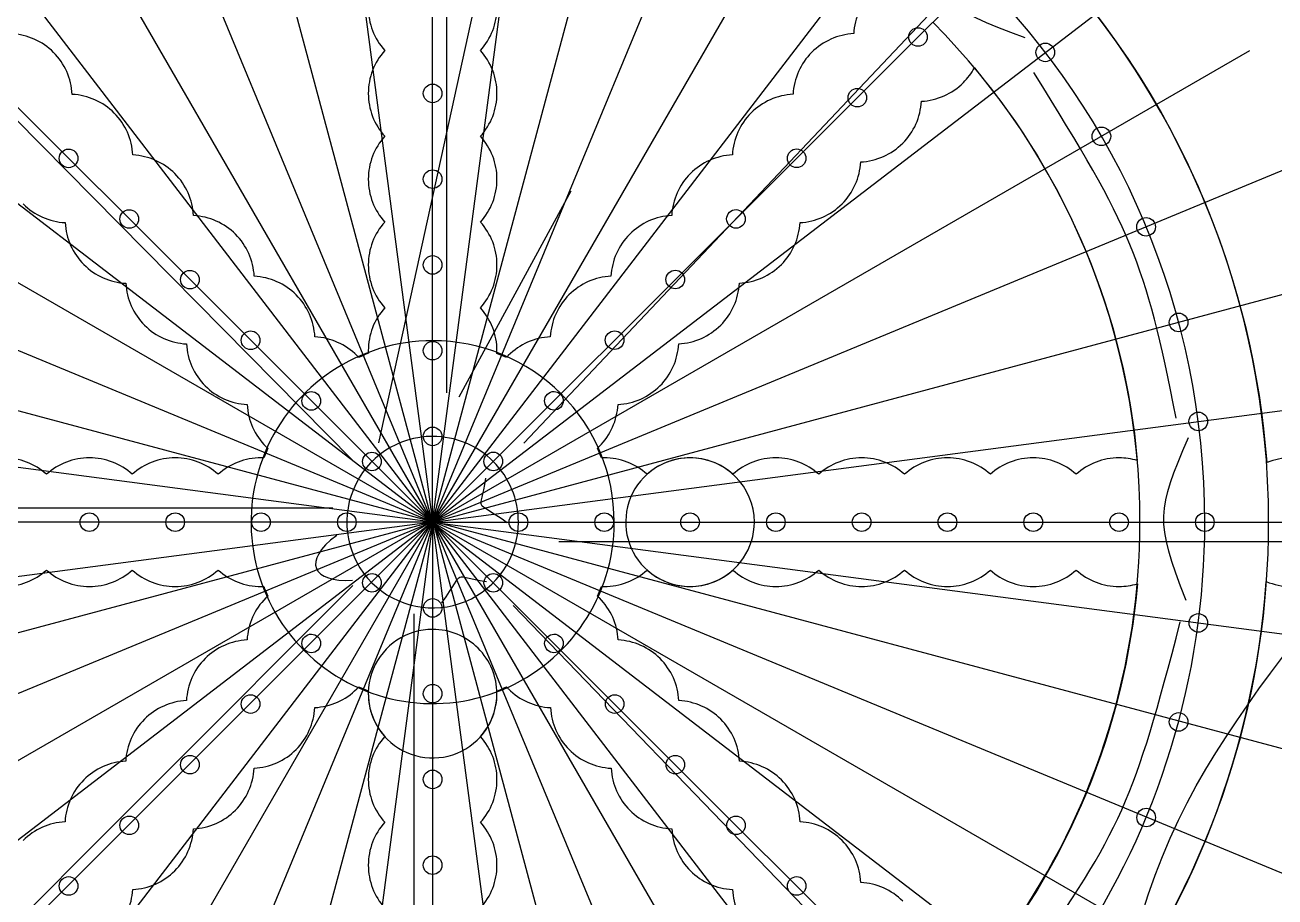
# Model space of a CAD drawing. Extents: x -2 to 3329, y -17 to 3184.
# Drawn here: x 191.6 to 547.8, y 305.3 to 554 of the extents above; entities that cross this region are included whole.
import ezdxf

# ---------------------------------------------------------------- set-up
doc = ezdxf.new("R2010")
doc.units = 0
for name, color, linetype in [('Centerlines', 7, 'CONTINUOUS'), ('Holes', 7, 'CONTINUOUS'), ('Pixel_Numbers', 7, 'CONTINUOUS')]:
    doc.layers.add(name, color=color, linetype=linetype)

msp = doc.modelspace()

# ---------------------------------------------------------------- linework, layer by layer
at = {"layer": 'Centerlines', "color": 1}
for points in [[(307.759838, 412.240104), (307.759838, 681.23268)], [(307.759838, 412.240104), (307.759838, 681.23268)], [(307.779199, 412.248219), (272.668674, 678.939563)], [(307.730989, 412.251679), (342.841514, 678.943023)], [(307.752633, 412.248991), (238.132243, 672.075914)], [(307.745827, 412.255203), (377.366216, 672.082126)], [(307.765421, 412.270558), (204.826535, 660.787419)], [(307.700898, 412.269641), (410.639784, 660.786502)], [(307.799662, 412.182115), (173.303374, 645.136411)], [(307.767766, 412.222277), (442.264054, 645.176572)], [(307.784127, 412.249977), (144.031937, 625.656045)], [(307.692255, 412.233603), (471.444445, 625.639671)], [(307.797636, 412.272636), (117.591103, 602.47917)], [(307.728636, 412.274364), (497.93517, 602.480897)], [(307.838397, 412.236255), (94.432329, 575.988445)], [(307.705977, 412.215873), (521.112045, 575.968063)], [(307.777723, 412.239766), (74.823428, 546.736054)], [(307.710115, 412.272338), (540.664411, 546.768626)], [(307.737559, 412.244898), (59.220698, 515.183784)], [(307.755358, 412.234579), (556.272219, 515.173465)], [(307.751997, 412.289827), (47.925074, 481.910216)], [(307.748191, 412.247367), (567.575114, 481.867757)], [(307.809503, 412.274707), (41.118158, 447.385232)], [(307.779819, 412.220801), (574.471163, 447.331326)], [(307.759896, 412.231838), (38.76732, 412.231838)], [(307.748181, 412.251199), (41.056837, 377.140674)], [(307.779809, 412.368633), (47.952886, 342.748243)], [(307.772642, 412.309421), (59.255781, 309.370535)], [(307.817885, 412.487662), (74.863589, 277.991374)], [(307.822023, 412.328127), (94.415955, 248.575937)], [(307.799364, 412.629636), (117.59283, 222.423103)], [(307.835745, 412.598397), (144.083555, 199.192329)], [(307.760234, 412.537723), (173.263946, 179.583428)], [(307.827102, 412.569559), (204.888216, 164.052698)], [(307.782173, 412.079997), (238.161784, 152.253074)], [(307.797293, 412.569503), (272.686768, 145.878158)], [(307.689603, 412.163745), (521.095671, 248.411555)], [(307.718497, 412.269293), (574.409842, 377.158768)], [(307.728338, 412.217885), (442.224626, 179.263589)], [(307.730364, 412.271364), (497.936897, 222.06483)], [(307.743873, 412.294023), (471.496063, 198.887955)], [(307.748801, 412.148181), (342.859326, 145.456837)], [(307.750277, 412.232234), (540.704572, 277.735946)], [(307.762579, 412.460642), (410.701465, 163.943781)], [(307.768104, 412.240162), (576.76068, 412.240162)], [(307.768162, 412.159896), (307.768162, 143.16732)], [(307.775367, 412.611809), (377.395757, 152.784886)], [(307.776003, 412.542173), (567.602926, 342.921784)], [(307.790441, 412.443102), (556.307302, 309.504216)]]:
    msp.add_lwpolyline(points, dxfattribs=at)
for points in [[(307.759838, 463.99094)], [(307.759838, 436.696271)], [(381.121387, 430.570714)], [(307.759838, 381.663202)]]:
    msp.add_lwpolyline(points, close=True, dxfattribs=at)
for points in [[(307.759838, 699.390065), (191.619336, 699.390065), (86.914775, 629.428714), (42.469729, 522.128881)], [(307.759838, 650.513808), (211.387937, 650.513808), (124.505433, 592.460775), (87.625503, 503.424747)], [(307.759838, 632.327162), (218.743865, 632.327162), (138.492977, 578.705233), (104.428038, 496.465197)], [(527.844593, 412.242408), (527.844593, 533.791862), (429.309292, 632.327162), (307.759838, 632.327162)], [(307.759838, 613.833055), (226.223916, 613.833055), (152.716546, 564.717001), (121.514099, 489.387631)], [(594.907783, 412.24212), (594.907783, 488.39849), (564.654783, 561.435693), (510.804097, 615.286379)], [(546.031526, 412.24212), (546.031526, 475.435701), (520.927974, 536.041037), (476.243365, 580.725646)], [(509.350774, 412.24212), (509.350774, 465.70736), (488.11179, 516.982803), (450.306156, 554.788437)], [(307.759838, 463.99094), (286.829395, 463.99094), (267.959897, 451.382745), (259.950163, 432.045536)], [(344.35178, 448.834061), (334.646994, 458.538848), (321.484479, 463.99094), (307.759838, 463.99094)], [(359.508658, 412.24212), (359.508658, 425.96676), (354.056566, 439.129275), (344.35178, 448.834061)], [(307.759838, 436.696271), (297.869174, 436.696271), (288.952409, 430.738278), (285.167415, 421.600496)], [(325.05133, 429.5339), (320.465342, 434.119889), (314.245406, 436.696271), (307.759838, 436.696271)], [(259.950163, 432.045536), (251.940429, 412.708327), (256.367838, 390.450237), (271.167897, 375.650179)], [(332.213701, 412.242408), (332.213701, 418.727976), (329.637319, 424.947911), (325.05133, 429.5339)], [(381.121387, 430.570714), (373.708163, 430.570714), (367.024892, 426.105096), (364.187974, 419.256169)], [(399.449982, 412.24212), (399.449982, 422.364723), (391.24399, 430.570714), (381.121387, 430.570714)], [(285.167415, 421.600496), (281.382422, 412.462714), (283.474591, 401.944672), (290.468346, 394.950916)], [(364.187974, 419.256169), (361.351056, 412.407243), (362.919173, 404.523788), (368.161114, 399.281847)], [(317.117926, 389.649985), (326.255709, 393.434978), (332.213701, 402.351744), (332.213701, 412.242408)], [(327.563254, 364.432444), (346.900463, 372.442179), (359.508658, 391.311676), (359.508658, 412.24212)], [(384.905349, 225.996381), (460.234719, 257.198828), (509.350774, 330.706198), (509.350774, 412.24212)], [(388.135437, 395.308707), (394.984363, 398.145625), (399.449982, 404.828896), (399.449982, 412.24212)], [(391.982628, 208.910608), (474.222664, 242.975546), (527.844593, 323.226434), (527.844593, 412.242408)], [(398.942466, 192.107784), (487.978493, 228.987714), (546.031526, 315.870218), (546.031526, 412.24212)], [(417.6466, 146.952011), (524.946433, 191.397057), (594.907783, 296.101618), (594.907783, 412.24212)], [(368.161114, 399.281847), (373.403055, 394.039905), (381.28651, 392.471789), (388.135437, 395.308707)], [(290.468346, 394.950916), (297.462102, 387.95716), (307.980144, 385.864992), (317.117926, 389.649985)], [(307.759838, 381.663202), (300.346614, 381.663202), (293.663343, 377.197584), (290.826425, 370.348657)], [(320.720112, 376.294881), (317.282834, 379.73216), (312.620884, 381.663202), (307.759838, 381.663202)], [(271.167897, 375.650179), (285.967956, 360.85012), (308.226046, 356.42271), (327.563254, 364.432444)], [(326.088433, 363.334608), (326.088433, 368.195653), (324.15739, 372.857603), (320.720112, 376.294881)], [(290.826425, 370.348657), (287.989507, 363.499731), (289.557624, 355.616276), (294.799565, 350.374335)], [(314.773888, 346.401195), (321.622814, 349.238113), (326.088433, 355.921384), (326.088433, 363.334608)], [(294.799565, 350.374335), (300.041506, 345.132393), (307.924961, 343.564277), (314.773888, 346.401195)]]:
    msp.add_open_spline(points, degree=3, dxfattribs=at)
at = {"layer": 'Holes', "color": 7}
for points in [[(446.134219, 553.23864), (446.133931, 553.23936)], [(462.151526, 541.785672), (462.151404, 541.787544)], [(428.840086, 535.948344), (428.840086, 535.949064)], [(411.546478, 518.659344), (411.546478, 518.660064)], [(221.254373, 501.339528), (221.254445, 501.338808)], [(394.252884, 501.370416), (394.252884, 501.371136)], [(238.547974, 484.050168), (238.548046, 484.049448)], [(376.959038, 484.081056), (376.959038, 484.081776)], [(255.841826, 466.760808), (255.841898, 466.760088)], [(359.665358, 466.79148), (359.66543, 466.7922)], [(273.13542, 449.471376), (273.135492, 449.470656)], [(342.371549, 449.502264), (342.371837, 449.502984)], [(290.429021, 432.182088), (290.429093, 432.181368)], [(325.077991, 432.212688), (325.077991, 432.213408)], [(290.507134, 397.597752), (290.507206, 397.598472)], [(325.011996, 397.599192), (325.012068, 397.598472)], [(393.346562, 398.594088), (393.346159, 398.595672)], [(273.21336, 380.308104), (273.21336, 380.308824)], [(342.30559, 380.309544), (342.305662, 380.308824)], [(286.676035, 365.263848), (286.675841, 365.261616)], [(328.834087, 365.275224), (328.833713, 365.27976)], [(255.91968, 363.019536), (255.919752, 363.020256)], [(359.599507, 363.020976), (359.599507, 363.020256)], [(238.626086, 345.730176), (238.626158, 345.730896)], [(376.893115, 345.731616), (376.893115, 345.730896)], [(221.332313, 328.440744), (221.332313, 328.441464)], [(394.186637, 328.442184), (394.186709, 328.441464)], [(204.038633, 311.1516), (204.038705, 311.15232)], [(411.480554, 311.15304), (411.480554, 311.15232)]]:
    msp.add_lwpolyline(points, dxfattribs=at)
for points in [[(482.372633, 548.8578)], [(307.759507, 537.159384)], [(498.367714, 524.923416)], [(203.960779, 518.627952)], [(307.759507, 512.705952)], [(511.102591, 499.107528)], [(307.759507, 488.252016)], [(520.359343, 471.849912)], [(307.759507, 463.798008)], [(525.979015, 443.616336)], [(307.759507, 439.344288)], [(209.944202, 414.89028)], [(234.39803, 414.89028)], [(258.851858, 414.89028)], [(283.305686, 414.89028)], [(332.213335, 414.89028)], [(356.667163, 414.89028)], [(381.120991, 414.89028)], [(405.574819, 414.89028)], [(430.02864, 414.89028)], [(454.482468, 414.89028)], [(478.936296, 414.89028)], [(503.390124, 414.89028)], [(527.843952, 414.89028)], [(307.759507, 390.436632)], [(525.986971, 386.163432)], [(307.759507, 365.98536)], [(520.374514, 357.927696)], [(307.759507, 341.528976)], [(511.124486, 330.664968)], [(307.759507, 317.07504)]]:
    msp.add_lwpolyline(points, close=True, dxfattribs=at)
for points in [[(545.567652, 429.269976), (541.786698, 480.624704), (521.481258, 529.375224), (487.688573, 568.229544)], [(433.091095, 563.516208), (429.904377, 560.318565), (428.008962, 556.057932), (427.767703, 551.549952)], [(289.41917, 558.963504), (289.427303, 554.449096), (291.100147, 550.096278), (294.117458, 546.738336)], [(321.401304, 546.736536), (324.41941, 550.095365), (326.092309, 554.44956), (326.099592, 558.96516)], [(444.219523, 548.71128), (443.183676, 549.747153), (443.183676, 551.426607), (444.219523, 552.46248)], [(444.219523, 552.46248), (444.726627, 552.969339), (445.417319, 553.249324), (446.134219, 553.23864)], [(446.133931, 553.23936), (446.823867, 553.229134), (447.482664, 552.95046), (447.970507, 552.46248)], [(447.970507, 552.46248), (449.006354, 551.426607), (449.006354, 549.747153), (447.970507, 548.71128)], [(199.720555, 546.210576), (196.522793, 549.397182), (192.262085, 551.292444), (187.75409, 551.533536)], [(427.767703, 551.549952), (423.258566, 551.309388), (418.996662, 549.41381), (415.798258, 546.226272)], [(447.970507, 548.71128), (446.934659, 547.675577), (445.255371, 547.675577), (444.219523, 548.71128)], [(479.720153, 546.20532), (479.720182, 547.670232), (480.907721, 548.857771), (482.372633, 548.8578)], [(482.372633, 548.8578), (483.837545, 548.857771), (485.025084, 547.670232), (485.025113, 546.20532)], [(205.044667, 534.24108), (204.803999, 538.750294), (202.908263, 543.012225), (199.720555, 546.210576)], [(294.117458, 546.738336), (291.099353, 543.379507), (289.426453, 539.025312), (289.41917, 534.509712)], [(326.099592, 534.511368), (326.091459, 539.025776), (324.418616, 543.378594), (321.401304, 546.736536)], [(415.798258, 546.226272), (412.611635, 543.028614), (410.7163, 538.768014), (410.475082, 534.260088)], [(482.372633, 543.55284), (480.907721, 543.552869), (479.720182, 544.740408), (479.720153, 546.20532)], [(485.025113, 546.20532), (485.025084, 544.740408), (483.837545, 543.552869), (482.372633, 543.55284)], [(459.026366, 537.572232), (460.264605, 538.819704), (461.317089, 540.238696), (462.151526, 541.785672)], [(462.151404, 541.787544), (488.75159, 510.101025), (504.966982, 471.002617), (508.600087, 429.790896)], [(289.41917, 534.509712), (289.427303, 529.995304), (291.100147, 525.642486), (294.117458, 522.284544)], [(305.107027, 534.506904), (305.107056, 535.971816), (306.294595, 537.159355), (307.759507, 537.159384)], [(307.759507, 531.854424), (306.294595, 531.854453), (305.107056, 533.041992), (305.107027, 534.506904)], [(307.759507, 537.159384), (309.224419, 537.159355), (310.411958, 535.971816), (310.411987, 534.506904)], [(310.411987, 534.506904), (310.411958, 533.041992), (309.224419, 531.854453), (307.759507, 531.854424)], [(321.401304, 522.282672), (324.419426, 525.64152), (326.092327, 529.995743), (326.099592, 534.511368)], [(426.925606, 531.420984), (425.889759, 532.456857), (425.889759, 534.136311), (426.925606, 535.172184)], [(426.925606, 535.172184), (427.432657, 535.678988), (428.12326, 535.958969), (428.840086, 535.948344)], [(428.840086, 535.949064), (429.530096, 535.938894), (430.188981, 535.660216), (430.676878, 535.172184)], [(430.676878, 535.172184), (431.712724, 534.136311), (431.712724, 532.456857), (430.676878, 531.420984)], [(447.056914, 532.248552), (451.566054, 532.489115), (455.82796, 534.384692), (459.026366, 537.572232)], [(217.011132, 528.91812), (213.81337, 532.104726), (209.552662, 533.999988), (205.044667, 534.24108)], [(410.475082, 534.260088), (405.965856, 534.019585), (401.703852, 532.124003), (398.505384, 528.936408)], [(428.801242, 530.644063), (428.09774, 530.644063), (427.423053, 530.92353), (426.925606, 531.420984)], [(430.676878, 531.420984), (430.17943, 530.92353), (429.504743, 530.644063), (428.801242, 530.644063)], [(441.733738, 520.282296), (444.920376, 523.479972), (446.815713, 527.740601), (447.056914, 532.248552)], [(222.335244, 516.948696), (222.094558, 521.457885), (220.198824, 525.719787), (217.011132, 528.91812)], [(398.505384, 528.936408), (395.31856, 525.738809), (393.423041, 521.478171), (393.181704, 516.970152)], [(495.715234, 522.270936), (495.715263, 523.735848), (496.902801, 524.923387), (498.367714, 524.923416)], [(498.367714, 524.923416), (499.832626, 524.923387), (501.020165, 523.735848), (501.020194, 522.270936)], [(294.117458, 522.284544), (291.099336, 518.925696), (289.426435, 514.571473), (289.41917, 510.055848)], [(326.099592, 510.057504), (326.091459, 514.571912), (324.418616, 518.92473), (321.401304, 522.282672)], [(429.764047, 514.958616), (434.273271, 515.199121), (438.535271, 517.094703), (441.733738, 520.282296)], [(498.367714, 519.618456), (496.902801, 519.618485), (495.715263, 520.806024), (495.715234, 522.270936)], [(501.020194, 522.270936), (501.020165, 520.806024), (499.832626, 519.618485), (498.367714, 519.618456)], [(202.123987, 514.099872), (201.08814, 515.135745), (201.08814, 516.815199), (202.123987, 517.851072)], [(202.123987, 517.851072), (202.611884, 518.339104), (203.270768, 518.617782), (203.960779, 518.627952)], [(203.960851, 518.627952), (204.677757, 518.638368), (205.368345, 518.358122), (205.875259, 517.851072)], [(205.875259, 517.851072), (206.911106, 516.815199), (206.911106, 515.135745), (205.875259, 514.099872)], [(234.301457, 511.625736), (231.103758, 514.812286), (226.84315, 516.707543), (222.335244, 516.948696)], [(393.181704, 516.970152), (388.672566, 516.729588), (384.410663, 514.83401), (381.212258, 511.646472)], [(409.63207, 514.131984), (408.596223, 515.167857), (408.596223, 516.847311), (409.63207, 517.883184)], [(409.63207, 517.883184), (410.139104, 518.38997), (410.829677, 518.66995), (411.546478, 518.659344)], [(411.546478, 518.660064), (412.236513, 518.649913), (412.895427, 518.371233), (413.383342, 517.883184)], [(413.383342, 517.883184), (414.419188, 516.847311), (414.419188, 515.167857), (413.383342, 514.131984)], [(203.999623, 513.322951), (203.296122, 513.322951), (202.621435, 513.602418), (202.123987, 514.099872)], [(205.875259, 514.099872), (205.377812, 513.602418), (204.703125, 513.322951), (203.999623, 513.322951)], [(411.507706, 513.355063), (410.804204, 513.355063), (410.129517, 513.63453), (409.63207, 514.131984)], [(413.383342, 514.131984), (412.885894, 513.63453), (412.211207, 513.355063), (411.507706, 513.355063)], [(424.440871, 502.992432), (427.627494, 506.19009), (429.522829, 510.45069), (429.764047, 514.958616)], [(239.625857, 499.65624), (239.385111, 504.165493), (237.489271, 508.427429), (234.301457, 511.625736)], [(289.41917, 510.055848), (289.427303, 505.54144), (291.100147, 501.188622), (294.117458, 497.83068)], [(305.107027, 510.053472), (305.107056, 511.518384), (306.294595, 512.705923), (307.759507, 512.705952)], [(307.759507, 507.400992), (306.294595, 507.401021), (305.107056, 508.58856), (305.107027, 510.053472)], [(307.759507, 512.705952), (309.224419, 512.705923), (310.411958, 511.518384), (310.411987, 510.053472)], [(310.411987, 510.053472), (310.411958, 508.58856), (309.224419, 507.401021), (307.759507, 507.400992)], [(321.401304, 497.82888), (324.41941, 501.187709), (326.092309, 505.541904), (326.099592, 510.057504)], [(381.212258, 511.646472), (378.025636, 508.448814), (376.130301, 504.188214), (375.889082, 499.680288)], [(191.072275, 502.979904), (194.269974, 499.793354), (198.530582, 497.898097), (203.038488, 497.656944)], [(412.470914, 497.668752), (416.980231, 497.909193), (421.242337, 499.804779), (424.440871, 502.992432)], [(219.417581, 496.811448), (218.381734, 497.847321), (218.381734, 499.526775), (219.417581, 500.562648)], [(219.417581, 500.562648), (219.905478, 501.05068), (220.564362, 501.329358), (221.254373, 501.339528)], [(221.254445, 501.338808), (221.971246, 501.349414), (222.661819, 501.069434), (223.168853, 500.562648)], [(223.168853, 500.562648), (224.2047, 499.526775), (224.2047, 497.847321), (223.168853, 496.811448)], [(251.59207, 494.33328), (248.394371, 497.51983), (244.133763, 499.415087), (239.625857, 499.65624)], [(375.889082, 499.680288), (371.379756, 499.439593), (367.117737, 497.543749), (363.919378, 494.355888)], [(392.338188, 496.843056), (391.302341, 497.878929), (391.302341, 499.558383), (392.338188, 500.594256)], [(392.338188, 500.594256), (392.845292, 501.101115), (393.535984, 501.3811), (394.252884, 501.370416)], [(394.252884, 501.371136), (394.94282, 501.36091), (395.601617, 501.082236), (396.08946, 500.594256)], [(396.08946, 500.594256), (397.125307, 499.558383), (397.125307, 497.878929), (396.08946, 496.843056)], [(508.450111, 496.455048), (508.45014, 497.91996), (509.637679, 499.107499), (511.102591, 499.107528)], [(511.102591, 499.107528), (511.806118, 499.10759), (512.480853, 498.828163), (512.978349, 498.330721)], [(203.038488, 497.656944), (203.279234, 493.147691), (205.175074, 488.885755), (208.362888, 485.687448)], [(221.293217, 496.034527), (220.589715, 496.034527), (219.915028, 496.313994), (219.417581, 496.811448)], [(223.168853, 496.811448), (222.671405, 496.313994), (221.996718, 496.034527), (221.293217, 496.034527)], [(294.117458, 497.83068), (291.099353, 494.471851), (289.426453, 490.117656), (289.41917, 485.602056)], [(326.099592, 485.603712), (326.091459, 490.11812), (324.418616, 494.470938), (321.401304, 497.82888)], [(394.213824, 496.066135), (393.510323, 496.066135), (392.835635, 496.345602), (392.338188, 496.843056)], [(396.08946, 496.843056), (395.592013, 496.345602), (394.917325, 496.066135), (394.213824, 496.066135)], [(407.148026, 485.702496), (410.334559, 488.900216), (412.229791, 493.16084), (412.470914, 497.668752)], [(511.102591, 493.802568), (509.637679, 493.802597), (508.45014, 494.990136), (508.450111, 496.455048)], [(512.978349, 498.330721), (513.475844, 497.833279), (513.755345, 497.158575), (513.755359, 496.455048)], [(513.755359, 496.455048), (513.755345, 495.751521), (513.475844, 495.076817), (512.978349, 494.579375)], [(256.91647, 482.363856), (256.675706, 486.873084), (254.779867, 491.134992), (251.59207, 494.33328)], [(363.919378, 494.355888), (360.732755, 491.15823), (358.83742, 486.89763), (358.596202, 482.389704)], [(512.978349, 494.579375), (512.480853, 494.081933), (511.806118, 493.802506), (511.102591, 493.802568)], [(305.107027, 485.599536), (305.107056, 487.064448), (306.294595, 488.251987), (307.759507, 488.252016)], [(307.759507, 488.252016), (309.224419, 488.251987), (310.411958, 487.064448), (310.411987, 485.599536)], [(208.362888, 485.687448), (211.560586, 482.500898), (215.821194, 480.605641), (220.329101, 480.364488)], [(289.41917, 485.602056), (289.427303, 481.087648), (291.100147, 476.73483), (294.117458, 473.376888)], [(307.759507, 482.947056), (306.294595, 482.947085), (305.107056, 484.134624), (305.107027, 485.599536)], [(310.411987, 485.599536), (310.411958, 484.134624), (309.224419, 482.947085), (307.759507, 482.947056)], [(321.401304, 473.375016), (324.419426, 476.733864), (326.092327, 481.088087), (326.099592, 485.603712)], [(395.17807, 480.378096), (399.687484, 480.61873), (403.949603, 482.514579), (407.148026, 485.702496)], [(236.711182, 479.522088), (235.675335, 480.557961), (235.675335, 482.237415), (236.711182, 483.273288)], [(236.711182, 483.273288), (237.199078, 483.76132), (237.857963, 484.039998), (238.547974, 484.050168)], [(238.548046, 484.049448), (239.264847, 484.060054), (239.955419, 483.780074), (240.462454, 483.273288)], [(240.462454, 483.273288), (241.4983, 482.237415), (241.4983, 480.557961), (240.462454, 479.522088)], [(268.88269, 477.040896), (265.684989, 480.227447), (261.424378, 482.122704), (256.91647, 482.363856)], [(358.596202, 482.389704), (354.087064, 482.14914), (349.825161, 480.253562), (346.626756, 477.066024)], [(375.044558, 479.553696), (374.008712, 480.589569), (374.008712, 482.269023), (375.044558, 483.304896)], [(375.044558, 483.304896), (375.55161, 483.8117), (376.242213, 484.091681), (376.959038, 484.081056)], [(376.959038, 484.081776), (377.649049, 484.071606), (378.307934, 483.792928), (378.79583, 483.304896)], [(378.79583, 483.304896), (379.831677, 482.269023), (379.831677, 480.589569), (378.79583, 479.553696)], [(220.329101, 480.364488), (220.569864, 475.85526), (222.465703, 471.593352), (225.653501, 468.395064)], [(238.586818, 478.745167), (237.883316, 478.745167), (237.208629, 479.024634), (236.711182, 479.522088)], [(240.462454, 479.522088), (239.965006, 479.024634), (239.290319, 478.745167), (238.586818, 478.745167)], [(376.920194, 478.776775), (376.216693, 478.776775), (375.542006, 479.056242), (375.044558, 479.553696)], [(378.79583, 479.553696), (378.298383, 479.056242), (377.623696, 478.776775), (376.920194, 478.776775)], [(389.854894, 468.41184), (393.041532, 471.609516), (394.936869, 475.870145), (395.17807, 480.378096)], [(274.206802, 465.071472), (273.966116, 469.580661), (272.070382, 473.842563), (268.88269, 477.040896)], [(346.626756, 477.066024), (343.440038, 473.868381), (341.544623, 469.607748), (341.303364, 465.099768)], [(294.117458, 473.376888), (291.099336, 470.01804), (289.426435, 465.663817), (289.41917, 461.148192)], [(326.099592, 461.149848), (326.091459, 465.664256), (324.418616, 470.017074), (321.401304, 473.375016)], [(517.706863, 469.197432), (517.706892, 470.662344), (518.894431, 471.849883), (520.359343, 471.849912)], [(520.359343, 471.849912), (521.824255, 471.849883), (523.011794, 470.662344), (523.011823, 469.197432)], [(225.653501, 468.395064), (228.851199, 465.208514), (233.111807, 463.313257), (237.619714, 463.072104)], [(254.005034, 465.983928), (254.492931, 466.47196), (255.151816, 466.750638), (255.841826, 466.760808)], [(255.841898, 466.760088), (256.558699, 466.770694), (257.249272, 466.490714), (257.756306, 465.983928)], [(357.75095, 466.01532), (358.257985, 466.522106), (358.948557, 466.802086), (359.665358, 466.79148)], [(359.66543, 466.7922), (360.355441, 466.78203), (361.014326, 466.503352), (361.502222, 466.01532)], [(377.885203, 463.08816), (382.394427, 463.328665), (386.656427, 465.224247), (389.854894, 468.41184)], [(520.359343, 466.544952), (518.894431, 466.544981), (517.706892, 467.73252), (517.706863, 469.197432)], [(523.011823, 469.197432), (523.011794, 467.73252), (521.824255, 466.544981), (520.359343, 466.544952)], [(254.005034, 462.232728), (252.969188, 463.268601), (252.969188, 464.948055), (254.005034, 465.983928)], [(257.756306, 465.983928), (258.792153, 464.948055), (258.792153, 463.268601), (257.756306, 462.232728)], [(286.173266, 459.748512), (282.975504, 462.935118), (278.714796, 464.83038), (274.206802, 465.071472)], [(305.107027, 461.145528), (305.107056, 462.61044), (306.294595, 463.797979), (307.759507, 463.798008)], [(307.759507, 463.798008), (309.224419, 463.797979), (310.411958, 462.61044), (310.411987, 461.145528)], [(341.303364, 465.099768), (336.794226, 464.859204), (332.532323, 462.963626), (329.333918, 459.776088)], [(357.75095, 462.26412), (356.715104, 463.299993), (356.715104, 464.979447), (357.75095, 466.01532)], [(361.502222, 466.01532), (362.538069, 464.979447), (362.538069, 463.299993), (361.502222, 462.26412)], [(237.619714, 463.072104), (237.860477, 458.562876), (239.756316, 454.300968), (242.944114, 451.10268)], [(255.88067, 461.455807), (255.177169, 461.455807), (254.502482, 461.735274), (254.005034, 462.232728)], [(257.756306, 462.232728), (257.258859, 461.735274), (256.584172, 461.455807), (255.88067, 461.455807)], [(286.674386, 459.194112), (286.511129, 459.382296), (286.344054, 459.567135), (286.173266, 459.748512)], [(289.446026, 460.392912), (288.510635, 460.020472), (287.586358, 459.6207), (286.674386, 459.194112)], [(289.41917, 461.148192), (289.422934, 460.896274), (289.431888, 460.644461), (289.446026, 460.392912)], [(307.759507, 458.493048), (306.294595, 458.493077), (305.107056, 459.680616), (305.107027, 461.145528)], [(310.411987, 461.145528), (310.411958, 459.680616), (309.224419, 458.493077), (307.759507, 458.493048)], [(326.05979, 460.354968), (326.078806, 460.619609), (326.092076, 460.884631), (326.099592, 461.149848)], [(328.822718, 459.228888), (327.912803, 459.630835), (326.991441, 460.006352), (326.05979, 460.354968)], [(329.333918, 459.776088), (329.159812, 459.597186), (328.989377, 459.414748), (328.822718, 459.228888)], [(359.626586, 461.487199), (358.923085, 461.487199), (358.248398, 461.766666), (357.75095, 462.26412)], [(361.502222, 462.26412), (361.004775, 461.766666), (360.330088, 461.487199), (359.626586, 461.487199)], [(372.562027, 451.121976), (375.74865, 454.319634), (377.643985, 458.580234), (377.885203, 463.08816)], [(242.944114, 451.10268), (246.141812, 447.91613), (250.40242, 446.020873), (254.910326, 445.77972)], [(271.298628, 448.694496), (271.786525, 449.182528), (272.445409, 449.461206), (273.13542, 449.471376)], [(273.135492, 449.470656), (273.852293, 449.481262), (274.542866, 449.201282), (275.0499, 448.694496)], [(340.457141, 448.726104), (340.964175, 449.23289), (341.654748, 449.51287), (342.371549, 449.502264)], [(342.371837, 449.502984), (343.061772, 449.492758), (343.720569, 449.214084), (344.208413, 448.726104)], [(360.592582, 445.798296), (365.101719, 446.03886), (369.363623, 447.934438), (372.562027, 451.121976)], [(254.910326, 445.77972), (255.151014, 441.270496), (257.046776, 437.008564), (260.23451, 433.810224)], [(271.298628, 444.943296), (270.262781, 445.979169), (270.262781, 447.658623), (271.298628, 448.694496)], [(275.0499, 448.694496), (276.085747, 447.658623), (276.085747, 445.979169), (275.0499, 444.943296)], [(340.457141, 444.974904), (339.421294, 446.010777), (339.421294, 447.690231), (340.457141, 448.726104)], [(344.208413, 448.726104), (345.24426, 447.690231), (345.24426, 446.010777), (344.208413, 444.974904)], [(355.269406, 433.83204), (358.456044, 437.029716), (360.351381, 441.290345), (360.592582, 445.798296)], [(273.174264, 444.166375), (272.470763, 444.166375), (271.796075, 444.445842), (271.298628, 444.943296)], [(275.0499, 444.943296), (274.552453, 444.445842), (273.877765, 444.166375), (273.174264, 444.166375)], [(342.332777, 444.197983), (341.629275, 444.197983), (340.954588, 444.47745), (340.457141, 444.974904)], [(344.208413, 444.974904), (343.710965, 444.47745), (343.036278, 444.197983), (342.332777, 444.197983)], [(523.326535, 440.963856), (523.326564, 442.428768), (524.514103, 443.616307), (525.979015, 443.616336)], [(525.979015, 443.616336), (526.682542, 443.616398), (527.357277, 443.336971), (527.854773, 442.839529)], [(527.854773, 442.839529), (528.352268, 442.342087), (528.631769, 441.667383), (528.631783, 440.963856)], [(305.107027, 436.691808), (305.107056, 438.15672), (306.294595, 439.344259), (307.759507, 439.344288)], [(307.759507, 439.344288), (309.224419, 439.344259), (310.411958, 438.15672), (310.411987, 436.691808)], [(525.979015, 438.311376), (524.514103, 438.311405), (523.326564, 439.498944), (523.326535, 440.963856)], [(527.854773, 439.088183), (527.357277, 438.590741), (526.682542, 438.311314), (525.979015, 438.311376)], [(528.631783, 440.963856), (528.631769, 440.260329), (528.352268, 439.585625), (527.854773, 439.088183)], [(307.759507, 434.039328), (306.294595, 434.039357), (305.107056, 435.226896), (305.107027, 436.691808)], [(310.411987, 436.691808), (310.411958, 435.226896), (309.224419, 434.039357), (307.759507, 434.039328)], [(260.77523, 433.306224), (260.37252, 432.394764), (259.99633, 431.471816), (259.647134, 430.538544)], [(260.23451, 433.810224), (260.411346, 433.638609), (260.591623, 433.470574), (260.77523, 433.306224)], [(288.592229, 427.654008), (287.556382, 428.689881), (287.556382, 430.369335), (288.592229, 431.405208)], [(288.592229, 431.405208), (289.080126, 431.89324), (289.73901, 432.171918), (290.429021, 432.182088)], [(290.429093, 432.181368), (291.145894, 432.191974), (291.836467, 431.911994), (292.343501, 431.405208)], [(292.343501, 431.405208), (293.379348, 430.369335), (293.379348, 428.689881), (292.343501, 427.654008)], [(323.163511, 427.685328), (322.127664, 428.721201), (322.127664, 430.400655), (323.163511, 431.436528)], [(323.163511, 431.436528), (323.670563, 431.943332), (324.361165, 432.223313), (325.077991, 432.212688)], [(325.077991, 432.213408), (325.768002, 432.203238), (326.426886, 431.92456), (326.914783, 431.436528)], [(326.914783, 431.436528), (327.95063, 430.400655), (327.95063, 428.721201), (326.914783, 427.685328)], [(354.710686, 433.32804), (354.900353, 433.492201), (355.086632, 433.660237), (355.269406, 433.83204)], [(355.911934, 430.551), (355.538784, 431.488238), (355.138195, 432.414317), (354.710686, 433.32804)], [(197.71907, 425.880288), (194.360189, 428.898297), (190.005985, 430.571093), (185.49041, 430.578288)], [(209.944238, 430.578288), (205.429868, 430.570234), (201.077055, 428.897495), (197.71907, 425.880288)], [(222.172898, 425.880288), (218.814017, 428.898297), (214.459813, 430.571093), (209.944238, 430.578288)], [(234.398066, 430.578288), (229.883696, 430.570234), (225.530883, 428.897495), (222.172898, 425.880288)], [(246.626726, 425.880288), (243.267845, 428.898297), (238.913641, 430.571093), (234.398066, 430.578288)], [(258.851894, 430.578288), (254.337524, 430.570234), (249.984711, 428.897495), (246.626726, 425.880288)], [(259.647134, 430.538544), (259.382373, 430.557545), (259.117231, 430.570796), (258.851894, 430.578288)], [(290.467865, 426.877087), (289.764363, 426.877087), (289.089676, 427.156554), (288.592229, 427.654008)], [(292.343501, 427.654008), (291.846053, 427.156554), (291.171366, 426.877087), (290.467865, 426.877087)], [(325.039147, 426.908407), (324.335646, 426.908407), (323.660959, 427.187874), (323.163511, 427.685328)], [(326.914783, 427.685328), (326.417336, 427.187874), (325.742649, 426.908407), (325.039147, 426.908407)], [(356.667142, 430.577856), (356.415248, 430.574092), (356.163458, 430.565138), (355.911934, 430.551)], [(368.895802, 425.879856), (365.53692, 428.897865), (361.182716, 430.570661), (356.667142, 430.577856)], [(381.12097, 430.577856), (376.6066, 430.569802), (372.253787, 428.897063), (368.895802, 425.879856)], [(393.349867, 425.879856), (389.990925, 428.89792), (385.636626, 430.57072), (381.12097, 430.577856)], [(405.575294, 430.577856), (401.060835, 430.569866), (396.707919, 428.897123), (393.349867, 425.879856)], [(417.803947, 425.879856), (414.445068, 428.897864), (410.090866, 430.57066), (405.575294, 430.577856)], [(430.029115, 430.577856), (425.514745, 430.569802), (421.161932, 428.897063), (417.803947, 425.879856)], [(442.257775, 425.879856), (438.898894, 428.897865), (434.54469, 430.570661), (430.029115, 430.577856)], [(454.482943, 430.577856), (449.968573, 430.569802), (445.61576, 428.897063), (442.257775, 425.879856)], [(466.711603, 425.879856), (463.352722, 428.897865), (458.998518, 430.570661), (454.482943, 430.577856)], [(478.936771, 430.577856), (474.422401, 430.569802), (470.069588, 428.897063), (466.711603, 425.879856)], [(491.165431, 425.879856), (487.80655, 428.897865), (483.452346, 430.570661), (478.936771, 430.577856)], [(503.390599, 430.577856), (498.876229, 430.569802), (494.523416, 428.897063), (491.165431, 425.879856)], [(508.600087, 429.790896), (506.910515, 430.302568), (505.15592, 430.567622), (503.390599, 430.577856)], [(552.2985, 430.581096), (549.992407, 430.57111), (547.708885, 430.126296), (545.567652, 429.269976)], [(207.291722, 412.2378), (207.291751, 413.702712), (208.47929, 414.890251), (209.944202, 414.89028)], [(209.944202, 414.89028), (211.409115, 414.890251), (212.596653, 413.702712), (212.596682, 412.2378)], [(231.74555, 412.2378), (231.745579, 413.702712), (232.933118, 414.890251), (234.39803, 414.89028)], [(234.39803, 414.89028), (235.862943, 414.890251), (237.050481, 413.702712), (237.05051, 412.2378)], [(256.199378, 412.2378), (256.199407, 413.702712), (257.386946, 414.890251), (258.851858, 414.89028)], [(258.851858, 414.89028), (260.316771, 414.890251), (261.504309, 413.702712), (261.504338, 412.2378)], [(280.653206, 412.2378), (280.653235, 413.702712), (281.840774, 414.890251), (283.305686, 414.89028)], [(283.305686, 414.89028), (284.770599, 414.890251), (285.958137, 413.702712), (285.958166, 412.2378)], [(329.560855, 412.2378), (329.560884, 413.702712), (330.748423, 414.890251), (332.213335, 414.89028)], [(332.213335, 414.89028), (333.678247, 414.890251), (334.865786, 413.702712), (334.865815, 412.2378)], [(354.014683, 412.2378), (354.014712, 413.702712), (355.202251, 414.890251), (356.667163, 414.89028)], [(356.667163, 414.89028), (358.132075, 414.890251), (359.319614, 413.702712), (359.319643, 412.2378)], [(378.468511, 412.2378), (378.46854, 413.702712), (379.656079, 414.890251), (381.120991, 414.89028)], [(381.120991, 414.89028), (382.585903, 414.890251), (383.773442, 413.702712), (383.773471, 412.2378)], [(402.922339, 412.2378), (402.922368, 413.702712), (404.109907, 414.890251), (405.574819, 414.89028)], [(405.574819, 414.89028), (407.039731, 414.890251), (408.22727, 413.702712), (408.227299, 412.2378)], [(427.37616, 412.2378), (427.376189, 413.702712), (428.563728, 414.890251), (430.02864, 414.89028)], [(430.02864, 414.89028), (431.493552, 414.890251), (432.681091, 413.702712), (432.68112, 412.2378)], [(451.829988, 412.2378), (451.830017, 413.702712), (453.017556, 414.890251), (454.482468, 414.89028)], [(454.482468, 414.89028), (455.94738, 414.890251), (457.134919, 413.702712), (457.134948, 412.2378)], [(476.283816, 412.2378), (476.283845, 413.702712), (477.471384, 414.890251), (478.936296, 414.89028)], [(478.936296, 414.89028), (480.401208, 414.890251), (481.588747, 413.702712), (481.588776, 412.2378)], [(500.737644, 412.2378), (500.737673, 413.702712), (501.925212, 414.890251), (503.390124, 414.89028)], [(503.390124, 414.89028), (504.855036, 414.890251), (506.042575, 413.702712), (506.042604, 412.2378)], [(525.191472, 412.2378), (525.191501, 413.702712), (526.37904, 414.890251), (527.843952, 414.89028)], [(527.843952, 414.89028), (529.308864, 414.890251), (530.496403, 413.702712), (530.496432, 412.2378)], [(209.944202, 409.58532), (208.47929, 409.585349), (207.291751, 410.772888), (207.291722, 412.2378)], [(212.596682, 412.2378), (212.596653, 410.772888), (211.409115, 409.585349), (209.944202, 409.58532)], [(234.39803, 409.58532), (232.933118, 409.585349), (231.745579, 410.772888), (231.74555, 412.2378)], [(237.05051, 412.2378), (237.050481, 410.772888), (235.862943, 409.585349), (234.39803, 409.58532)], [(258.851858, 409.58532), (257.386946, 409.585349), (256.199407, 410.772888), (256.199378, 412.2378)], [(261.504338, 412.2378), (261.504309, 410.772888), (260.316771, 409.585349), (258.851858, 409.58532)], [(283.305686, 409.58532), (281.840774, 409.585349), (280.653235, 410.772888), (280.653206, 412.2378)], [(285.958166, 412.2378), (285.958137, 410.772888), (284.770599, 409.585349), (283.305686, 409.58532)], [(332.213335, 409.58532), (330.748423, 409.585349), (329.560884, 410.772888), (329.560855, 412.2378)], [(334.865815, 412.2378), (334.865786, 410.772888), (333.678247, 409.585349), (332.213335, 409.58532)], [(356.667163, 409.58532), (355.202251, 409.585349), (354.014712, 410.772888), (354.014683, 412.2378)], [(359.319643, 412.2378), (359.319614, 410.772888), (358.132075, 409.585349), (356.667163, 409.58532)], [(381.120991, 409.58532), (379.656079, 409.585349), (378.46854, 410.772888), (378.468511, 412.2378)], [(383.773471, 412.2378), (383.773442, 410.772888), (382.585903, 409.585349), (381.120991, 409.58532)], [(405.574819, 409.58532), (404.109907, 409.585349), (402.922368, 410.772888), (402.922339, 412.2378)], [(408.227299, 412.2378), (408.22727, 410.772888), (407.039731, 409.585349), (405.574819, 409.58532)], [(430.02864, 409.58532), (428.563728, 409.585349), (427.376189, 410.772888), (427.37616, 412.2378)], [(432.68112, 412.2378), (432.681091, 410.772888), (431.493552, 409.585349), (430.02864, 409.58532)], [(454.482468, 409.58532), (453.017556, 409.585349), (451.830017, 410.772888), (451.829988, 412.2378)], [(457.134948, 412.2378), (457.134919, 410.772888), (455.94738, 409.585349), (454.482468, 409.58532)], [(478.936296, 409.58532), (477.471384, 409.585349), (476.283845, 410.772888), (476.283816, 412.2378)], [(481.588776, 412.2378), (481.588747, 410.772888), (480.401208, 409.585349), (478.936296, 409.58532)], [(503.390124, 409.58532), (501.925212, 409.585349), (500.737673, 410.772888), (500.737644, 412.2378)], [(506.042604, 412.2378), (506.042575, 410.772888), (504.855036, 409.585349), (503.390124, 409.58532)], [(527.843952, 409.58532), (526.37904, 409.585349), (525.191501, 410.772888), (525.191472, 412.2378)], [(530.496432, 412.2378), (530.496403, 410.772888), (529.308864, 409.585349), (527.843952, 409.58532)], [(185.490374, 393.897672), (190.004744, 393.905726), (194.357557, 395.578465), (197.715542, 398.595672)], [(197.715542, 398.595672), (201.074424, 395.577663), (205.428628, 393.904867), (209.944202, 393.897672)], [(209.944202, 393.897672), (214.458572, 393.905726), (218.811385, 395.578465), (222.16937, 398.595672)], [(222.16937, 398.595672), (225.528252, 395.577663), (229.882456, 393.904867), (234.39803, 393.897672)], [(234.39803, 393.897672), (238.9124, 393.905726), (243.265213, 395.578465), (246.623198, 398.595672)], [(246.623198, 398.595672), (249.98208, 395.577663), (254.336284, 393.904867), (258.851858, 393.897672)], [(288.592726, 393.070392), (287.556879, 394.106265), (287.556879, 395.785719), (288.592726, 396.821592)], [(288.592726, 396.821592), (289.09976, 397.328378), (289.790333, 397.608358), (290.507134, 397.597752)], [(290.507206, 397.598472), (291.197216, 397.588302), (291.856101, 397.309624), (292.343998, 396.821592)], [(292.343998, 396.821592), (293.379844, 395.785719), (293.379844, 394.106265), (292.343998, 393.070392)], [(323.175204, 393.071112), (322.139357, 394.106985), (322.139357, 395.786439), (323.175204, 396.822312)], [(323.175204, 396.822312), (323.663101, 397.310344), (324.321985, 397.589022), (325.011996, 397.599192)], [(325.012068, 397.598472), (325.728869, 397.609078), (326.419442, 397.329098), (326.926476, 396.822312)], [(326.926476, 396.822312), (327.962323, 395.786439), (327.962323, 394.106985), (326.926476, 393.071112)], [(356.667566, 393.896088), (361.181936, 393.904142), (365.534749, 395.576881), (368.892734, 398.594088)], [(368.892734, 398.594088), (372.251616, 395.576079), (376.60582, 393.903283), (381.121394, 393.896088)], [(381.121394, 393.896088), (385.635764, 393.904142), (389.988577, 395.576881), (393.346562, 398.594088)], [(393.346159, 398.595672), (396.705168, 395.577548), (401.05957, 393.904744), (405.575316, 393.897672)], [(405.575316, 393.897672), (410.089686, 393.905726), (414.442499, 395.578465), (417.800484, 398.595672)], [(417.800484, 398.595672), (421.159363, 395.577664), (425.513565, 393.904868), (430.029137, 393.897672)], [(430.029137, 393.897672), (434.543507, 393.905726), (438.89632, 395.578465), (442.254305, 398.595672)], [(442.254305, 398.595672), (445.613186, 395.577663), (449.96739, 393.904867), (454.482965, 393.897672)], [(454.482965, 393.897672), (458.997335, 393.905726), (463.350148, 395.578465), (466.708133, 398.595672)], [(466.708133, 398.595672), (470.067014, 395.577663), (474.421218, 393.904867), (478.936793, 393.897672)], [(478.936793, 393.897672), (483.451163, 393.905726), (487.803976, 395.578465), (491.161961, 398.595672)], [(491.161961, 398.595672), (494.520842, 395.577663), (498.875046, 393.904867), (503.390621, 393.897672)], [(258.851858, 393.897672), (259.103752, 393.901436), (259.355542, 393.91039), (259.607066, 393.924528)], [(259.607066, 393.924528), (259.977988, 392.993195), (260.376005, 392.072884), (260.80061, 391.164768)], [(290.468362, 392.293471), (289.76486, 392.293471), (289.090173, 392.572938), (288.592726, 393.070392)], [(292.343998, 393.070392), (291.84655, 392.572938), (291.171863, 392.293471), (290.468362, 392.293471)], [(325.05084, 392.294191), (324.347339, 392.294191), (323.672651, 392.573658), (323.175204, 393.071112)], [(326.926476, 393.071112), (326.429029, 392.573658), (325.754341, 392.294191), (325.05084, 392.294191)], [(354.736958, 391.154328), (355.142375, 392.070455), (355.520992, 392.99821), (355.872326, 393.936408)], [(355.872326, 393.936408), (356.137083, 393.917215), (356.402226, 393.903771), (356.667566, 393.896088)], [(508.625237, 394.678872), (505.04602, 353.414551), (488.852648, 314.251862), (462.244464, 282.509784)], [(487.820398, 256.17744), (521.516026, 295.125282), (541.694765, 343.936586), (545.33754, 395.308368)], [(503.390621, 393.897672), (505.164086, 393.903614), (506.927312, 394.166754), (508.625237, 394.678872)], [(545.33754, 395.308368), (547.543938, 394.389869), (549.908584, 393.911461), (552.2985, 393.900048)], [(260.20661, 390.624768), (257.019972, 387.427092), (255.124635, 383.166463), (254.883434, 378.658512)], [(260.80061, 391.164768), (260.598694, 390.989123), (260.400647, 390.80908), (260.20661, 390.624768)], [(305.107027, 387.784152), (305.107056, 389.249064), (306.294595, 390.436603), (307.759507, 390.436632)], [(307.759507, 390.436632), (309.224419, 390.436603), (310.411958, 389.249064), (310.411987, 387.784152)], [(355.310078, 390.621528), (355.122849, 390.803184), (354.931766, 390.980824), (354.736958, 391.154328)], [(360.63419, 378.65232), (360.393452, 383.161433), (358.497722, 387.42325), (355.310078, 390.621528)], [(307.759507, 385.131672), (306.294595, 385.131701), (305.107056, 386.31924), (305.107027, 387.784152)], [(310.411987, 387.784152), (310.411958, 386.31924), (309.224419, 385.131701), (307.759507, 385.131672)], [(523.334491, 383.510952), (523.33452, 384.975864), (524.522059, 386.163403), (525.986971, 386.163432)], [(525.986971, 386.163432), (527.451883, 386.163403), (528.639422, 384.975864), (528.639451, 383.510952)], [(525.986971, 380.858472), (524.522059, 380.858501), (523.33452, 382.04604), (523.334491, 383.510952)], [(528.639451, 383.510952), (528.639422, 382.04604), (527.451883, 380.858501), (525.986971, 380.858472)], [(254.883434, 378.658512), (250.374206, 378.41801), (246.1122, 376.522428), (242.91373, 373.334832)], [(271.29888, 375.780744), (270.263033, 376.816617), (270.263033, 378.496071), (271.29888, 379.531944)], [(271.29888, 379.531944), (271.805932, 380.038748), (272.496534, 380.318729), (273.21336, 380.308104)], [(273.21336, 380.308824), (273.903371, 380.298654), (274.562255, 380.019976), (275.050152, 379.531944)], [(275.050152, 379.531944), (276.085999, 378.496071), (276.085999, 376.816617), (275.050152, 375.780744)], [(340.468798, 375.781464), (339.432951, 376.817337), (339.432951, 378.496791), (340.468798, 379.532664)], [(340.468798, 379.532664), (340.956694, 380.020696), (341.615579, 380.299374), (342.30559, 380.309544)], [(342.305662, 380.308824), (343.022463, 380.31943), (343.713035, 380.03945), (344.22007, 379.532664)], [(344.22007, 379.532664), (345.255916, 378.496791), (345.255916, 376.817337), (344.22007, 375.781464)], [(372.600655, 373.32936), (369.402893, 376.515966), (365.142185, 378.411228), (360.63419, 378.65232)], [(273.174516, 375.003823), (272.471015, 375.003823), (271.796327, 375.28329), (271.29888, 375.780744)], [(275.050152, 375.780744), (274.552705, 375.28329), (273.878017, 375.003823), (273.174516, 375.003823)], [(342.344434, 375.004543), (341.640932, 375.004543), (340.966245, 375.28401), (340.468798, 375.781464)], [(344.22007, 375.781464), (343.722622, 375.28401), (343.047935, 375.004543), (342.344434, 375.004543)], [(242.91373, 373.334832), (239.727091, 370.137156), (237.831755, 365.876527), (237.590554, 361.368576)], [(377.924767, 361.359936), (377.684081, 365.869125), (375.788347, 370.131027), (372.600655, 373.32936)], [(274.17235, 359.364168), (278.681487, 359.604732), (282.943391, 361.50031), (286.141795, 364.687848)], [(286.141795, 364.687848), (286.323967, 364.876011), (286.502088, 365.068056), (286.676035, 365.263848)], [(286.675841, 365.261616), (287.5923, 364.856157), (288.52039, 364.477516), (289.458929, 364.126176)], [(289.458929, 364.126176), (289.439737, 363.861299), (289.426301, 363.596036), (289.41863, 363.330576)], [(305.107027, 363.33288), (305.107056, 364.797792), (306.294595, 365.985331), (307.759507, 365.98536)], [(307.759507, 365.98536), (309.224419, 365.985331), (310.411958, 364.797792), (310.411987, 363.33288)], [(326.073391, 364.081464), (327.005042, 364.45244), (327.925666, 364.850529), (328.834087, 365.275224)], [(326.100254, 363.326184), (326.096489, 363.578102), (326.087532, 363.829915), (326.073391, 364.081464)], [(328.833713, 365.27976), (329.008605, 365.076654), (329.187928, 364.877406), (329.371553, 364.68216)], [(329.371553, 364.68216), (332.569315, 361.495554), (336.830023, 359.600292), (341.338018, 359.3592)], [(237.590554, 361.368576), (233.081316, 361.12782), (228.819396, 359.23198), (225.621101, 356.044176)], [(254.005272, 358.492176), (252.969425, 359.528049), (252.969425, 361.207503), (254.005272, 362.243376)], [(254.005272, 362.243376), (254.512306, 362.750162), (255.202879, 363.030142), (255.91968, 363.019536)], [(255.919752, 363.020256), (256.609763, 363.010086), (257.268647, 362.731408), (257.756544, 362.243376)], [(257.756544, 362.243376), (258.792391, 361.207503), (258.792391, 359.528049), (257.756544, 358.492176)], [(289.41863, 363.330576), (289.426763, 358.816168), (291.099607, 354.46335), (294.116918, 351.105408)], [(307.759507, 360.6804), (306.294595, 360.680429), (305.107056, 361.867968), (305.107027, 363.33288)], [(310.411987, 363.33288), (310.411958, 361.867968), (309.224419, 360.680429), (307.759507, 360.6804)], [(321.401966, 351.09756), (324.420072, 354.456389), (326.092972, 358.810584), (326.100254, 363.326184)], [(357.762715, 358.492896), (356.726868, 359.528769), (356.726868, 361.208223), (357.762715, 362.244096)], [(357.762715, 362.244096), (358.250612, 362.732128), (358.909496, 363.010806), (359.599507, 363.020976)], [(359.599507, 363.020256), (360.316333, 363.030881), (361.006935, 362.7509), (361.513987, 362.244096)], [(361.513987, 362.244096), (362.549834, 361.208223), (362.549834, 359.528769), (361.513987, 358.492896)], [(389.891232, 356.036976), (386.69347, 359.223582), (382.432762, 361.118844), (377.924767, 361.359936)], [(255.880908, 357.715255), (255.177407, 357.715255), (254.502719, 357.994722), (254.005272, 358.492176)], [(257.756544, 358.492176), (257.259097, 357.994722), (256.584409, 357.715255), (255.880908, 357.715255)], [(268.849174, 347.397984), (272.035796, 350.595642), (273.931131, 354.856242), (274.17235, 359.364168)], [(341.338018, 359.3592), (341.578723, 354.850002), (343.474483, 350.588098), (346.662202, 347.389776)], [(359.638351, 357.715975), (358.93485, 357.715975), (358.260163, 357.995442), (357.762715, 358.492896)], [(361.513987, 358.492896), (361.01654, 357.995442), (360.341853, 357.715975), (359.638351, 357.715975)], [(517.722034, 355.275216), (517.722063, 356.740128), (518.909601, 357.927667), (520.374514, 357.927696)], [(520.374514, 357.927696), (521.839426, 357.927667), (523.026965, 356.740128), (523.026994, 355.275216)], [(225.621101, 356.044176), (222.434447, 352.846606), (220.539038, 348.586087), (220.297709, 344.078208)], [(395.215344, 344.067552), (394.974658, 348.576741), (393.078924, 352.838643), (389.891232, 356.036976)], [(520.374514, 352.622736), (518.909601, 352.622765), (517.722063, 353.810304), (517.722034, 355.275216)], [(523.026994, 355.275216), (523.026965, 353.810304), (521.839426, 352.622765), (520.374514, 352.622736)], [(294.116918, 351.105408), (291.098996, 347.746504), (289.426279, 343.392317), (289.419134, 338.876784)], [(326.100254, 338.872392), (326.092121, 343.3868), (324.419278, 347.739618), (321.401966, 351.09756)], [(236.711678, 344.954016), (237.218713, 345.460802), (237.909285, 345.740782), (238.626086, 345.730176)], [(238.626158, 345.730896), (239.316169, 345.720726), (239.975054, 345.442048), (240.46295, 344.954016)], [(256.879728, 342.074304), (261.388866, 342.314868), (265.650769, 344.210446), (268.849174, 347.397984)], [(346.662202, 347.389776), (349.85996, 344.203173), (354.120662, 342.307912), (358.628652, 342.066816)], [(375.056251, 344.954736), (375.544166, 345.442785), (376.203079, 345.721465), (376.893115, 345.731616)], [(376.893115, 345.730896), (377.609916, 345.741502), (378.300489, 345.461522), (378.807523, 344.954736)], [(220.297709, 344.078208), (215.788473, 343.83745), (211.526557, 341.94161), (208.328263, 338.753808)], [(236.711678, 341.202816), (235.675832, 342.238689), (235.675832, 343.918143), (236.711678, 344.954016)], [(240.46295, 344.954016), (241.498797, 343.918143), (241.498797, 342.238689), (240.46295, 341.202816)], [(251.556336, 330.107832), (254.743102, 333.305529), (256.638521, 337.566248), (256.879728, 342.074304)], [(358.628652, 342.066816), (358.869287, 337.557517), (360.765053, 333.295498), (363.952836, 330.097104)], [(375.056251, 341.203536), (374.020404, 342.239409), (374.020404, 343.918863), (375.056251, 344.954736)], [(378.807523, 344.954736), (379.84337, 343.918863), (379.84337, 342.239409), (378.807523, 341.203536)], [(407.181557, 338.744592), (403.983858, 341.931142), (399.72325, 343.826399), (395.215344, 344.067552)], [(208.328263, 338.753808), (205.141624, 335.556132), (203.246288, 331.295503), (203.005087, 326.787552)], [(238.587314, 340.425895), (237.883813, 340.425895), (237.209126, 340.705362), (236.711678, 341.202816)], [(240.46295, 341.202816), (239.965503, 340.705362), (239.290816, 340.425895), (238.587314, 340.425895)], [(289.419134, 338.876784), (289.427267, 334.362376), (291.100111, 330.009558), (294.117422, 326.651616)], [(305.107027, 338.876496), (305.107056, 340.341408), (306.294595, 341.528947), (307.759507, 341.528976)], [(307.759507, 336.224016), (306.294595, 336.224045), (305.107056, 337.411584), (305.107027, 338.876496)], [(307.759507, 341.528976), (309.224419, 341.528947), (310.411958, 340.341408), (310.411987, 338.876496)], [(310.411987, 338.876496), (310.411958, 337.411584), (309.224419, 336.224045), (307.759507, 336.224016)], [(321.401966, 326.64348), (324.420138, 330.002383), (326.093043, 334.356693), (326.100254, 338.872392)], [(376.931887, 340.426615), (376.228386, 340.426615), (375.553699, 340.706082), (375.056251, 341.203536)], [(378.807523, 341.203536), (378.310076, 340.706082), (377.635389, 340.426615), (376.931887, 340.426615)], [(412.506461, 326.775096), (412.265579, 331.284417), (410.369555, 335.546363), (407.181557, 338.744592)], [(219.417833, 327.664584), (219.924885, 328.171388), (220.615487, 328.451369), (221.332313, 328.440744)], [(221.332313, 328.441464), (222.022324, 328.431294), (222.681208, 328.152616), (223.169105, 327.664584)], [(239.586876, 324.784152), (244.096019, 325.024713), (248.357928, 326.92029), (251.556336, 330.107832)], [(363.952836, 330.097104), (367.150594, 326.910501), (371.411297, 325.01524), (375.919286, 324.774144)], [(392.349845, 327.665304), (392.837742, 328.153336), (393.496626, 328.432014), (394.186637, 328.442184)], [(394.186709, 328.441464), (394.90351, 328.45207), (395.594083, 328.17209), (396.101117, 327.665304)], [(508.471718, 328.012488), (508.471732, 328.716015), (508.751233, 329.390719), (509.248729, 329.888161)], [(509.248729, 326.136815), (508.751233, 326.634257), (508.471732, 327.308961), (508.471718, 328.012488)], [(509.248729, 329.888161), (509.746225, 330.385603), (510.420959, 330.66503), (511.124486, 330.664968)], [(511.124486, 330.664968), (512.589399, 330.664939), (513.776937, 329.4774), (513.776966, 328.012488)], [(513.776966, 328.012488), (513.776937, 326.547576), (512.589399, 325.360037), (511.124486, 325.360008)], [(203.005087, 326.787552), (198.49595, 326.546988), (194.234046, 324.65141), (191.035642, 321.463872)], [(219.417833, 323.913384), (218.381986, 324.949257), (218.381986, 326.628711), (219.417833, 327.664584)], [(223.169105, 327.664584), (224.204952, 326.628711), (224.204952, 324.949257), (223.169105, 323.913384)], [(234.2637, 312.817896), (237.450339, 316.015572), (239.345675, 320.276201), (239.586876, 324.784152)], [(294.117422, 326.651616), (291.099184, 323.292639), (289.426275, 318.938215), (289.419134, 314.422416)], [(326.100254, 314.418024), (326.092192, 318.932531), (324.419344, 323.285464), (321.401966, 326.64348)], [(375.919286, 324.774144), (376.159974, 320.26492), (378.055736, 316.002988), (381.24347, 312.804648)], [(392.349845, 323.914104), (391.313998, 324.949977), (391.313998, 326.629431), (392.349845, 327.665304)], [(396.101117, 327.665304), (397.136964, 326.629431), (397.136964, 324.949977), (396.101117, 323.914104)], [(424.472688, 321.452136), (421.274986, 324.638689), (417.014372, 326.533946), (412.506461, 326.775096)], [(511.124486, 325.360008), (510.420959, 325.359946), (509.746225, 325.639373), (509.248729, 326.136815)], [(221.293469, 323.136463), (220.589967, 323.136463), (219.91528, 323.41593), (219.417833, 323.913384)], [(223.169105, 323.913384), (222.671657, 323.41593), (221.99697, 323.136463), (221.293469, 323.136463)], [(394.225481, 323.137183), (393.521979, 323.137183), (392.847292, 323.41665), (392.349845, 323.914104)], [(396.101117, 323.914104), (395.603669, 323.41665), (394.928982, 323.137183), (394.225481, 323.137183)], [(429.797088, 309.48192), (429.556517, 313.991425), (427.660663, 318.253648), (424.472688, 321.452136)], [(305.107027, 314.42256), (305.107056, 315.887472), (306.294595, 317.075011), (307.759507, 317.07504)], [(307.759507, 317.07504), (309.224419, 317.075011), (310.411958, 315.887472), (310.411987, 314.42256)], [(289.419134, 314.422416), (289.427267, 309.908008), (291.100111, 305.55519), (294.117422, 302.197248)], [(307.759507, 311.77008), (306.294595, 311.770109), (305.107056, 312.957648), (305.107027, 314.42256)], [(310.411987, 314.42256), (310.411958, 312.957648), (309.224419, 311.770109), (307.759507, 311.77008)], [(321.401966, 302.1894), (324.420072, 305.548229), (326.092972, 309.902424), (326.100254, 314.418024)], [(202.124225, 306.62424), (201.088378, 307.660113), (201.088378, 309.339567), (202.124225, 310.37544)], [(202.124225, 310.37544), (202.631259, 310.882226), (203.321832, 311.162206), (204.038633, 311.1516)], [(204.038705, 311.15232), (204.728716, 311.14215), (205.3876, 310.863472), (205.875497, 310.37544)], [(205.875497, 310.37544), (206.911344, 309.339567), (206.911344, 307.660113), (205.875497, 306.62424)], [(222.293995, 307.493496), (226.803321, 307.734191), (231.065341, 309.630035), (234.2637, 312.817896)], [(381.24347, 312.804648), (384.441169, 309.618098), (388.701777, 307.722841), (393.209683, 307.481688)], [(409.643762, 306.62496), (408.607916, 307.660833), (408.607916, 309.340287), (409.643762, 310.37616)], [(409.643762, 310.37616), (410.131659, 310.864192), (410.790544, 311.14287), (411.480554, 311.15304)], [(411.480554, 311.15232), (412.19738, 311.162945), (412.887983, 310.882964), (413.395034, 310.37616)], [(413.395034, 310.37616), (414.430881, 309.340287), (414.430881, 307.660833), (413.395034, 306.62496)], [(203.999861, 305.847319), (203.296359, 305.847319), (202.621672, 306.126786), (202.124225, 306.62424)], [(205.875497, 306.62424), (205.378049, 306.126786), (204.703362, 305.847319), (203.999861, 305.847319)], [(216.970819, 295.527024), (220.157506, 298.724755), (222.052846, 302.985469), (222.293995, 307.493496)], [(393.209683, 307.481688), (393.450446, 302.97246), (395.346286, 298.710552), (398.534083, 295.512264)], [(411.519398, 305.848039), (410.815897, 305.848039), (410.14121, 306.127506), (409.643762, 306.62496)], [(413.395034, 306.62496), (412.897587, 306.127506), (412.2229, 305.848039), (411.519398, 305.848039)], [(441.763315, 304.15896), (438.565613, 307.345513), (434.304999, 309.24077), (429.797088, 309.48192)]]:
    msp.add_open_spline(points, degree=3, dxfattribs=at)
at = {"layer": 'Pixel_Numbers', "color": 3}
for points in [[(311.720299, 675.733478), (311.720299, 449.160905), (311.720299, 449.160905)], [(333.916423, 624.911933), (292.301489, 434.86956)], [(333.717854, 434.729858), (490.407977, 600.619687)], [(284.975741, 429.784819), (121.962463, 595.039054)], [(315.3447, 447.984482), (347.278723, 506.679192)], [(50.1973, 416.29765), (279.295416, 416.29765), (279.295416, 416.29765)], [(570.293712, 406.660363), (343.721146, 406.660363), (343.721146, 406.660363)], [(284.975748, 394.191612), (118.784513, 227.666174)], [(330.738451, 388.471262), (491.24214, 221.945839)], [(302.526468, 145.612015), (302.526468, 386.075081), (302.526468, 386.075081)]]:
    msp.add_lwpolyline(points, dxfattribs=at)
for points in [[(476.648971, 550.37754), (453.358483, 558.817834), (451.952503, 560.997814), (441.981569, 581.402275)], [(519.649387, 441.918281), (510.808788, 487.032019), (506.822285, 495.954108), (479.126189, 540.441662)], [(522.48343, 389.896891), (513.573804, 413.011908), (514.296691, 415.503202), (523.154916, 436.414759)], [(329.024203, 412.009438), (318.904474, 419.35217), (321.522883, 414.215078), (322.89341, 424.741493)], [(280.433758, 408.449484), (270.314028, 401.106751), (273.664145, 394.902374), (284.912712, 395.717429)], [(501.600334, 228.266748), (500.062615, 322.335886), (535.151513, 351.501725), (575.165779, 407.74091)], [(310.377046, 389.196007), (317.719778, 399.315737), (312.582694, 396.697327), (323.109101, 395.326807)], [(477.354269, 286.555824), (503.96539, 324.042552), (507.686422, 333.078574), (520.854235, 383.801602)]]:
    msp.add_open_spline(points, degree=3, dxfattribs=at)

doc.saveas('drawing.dxf')
